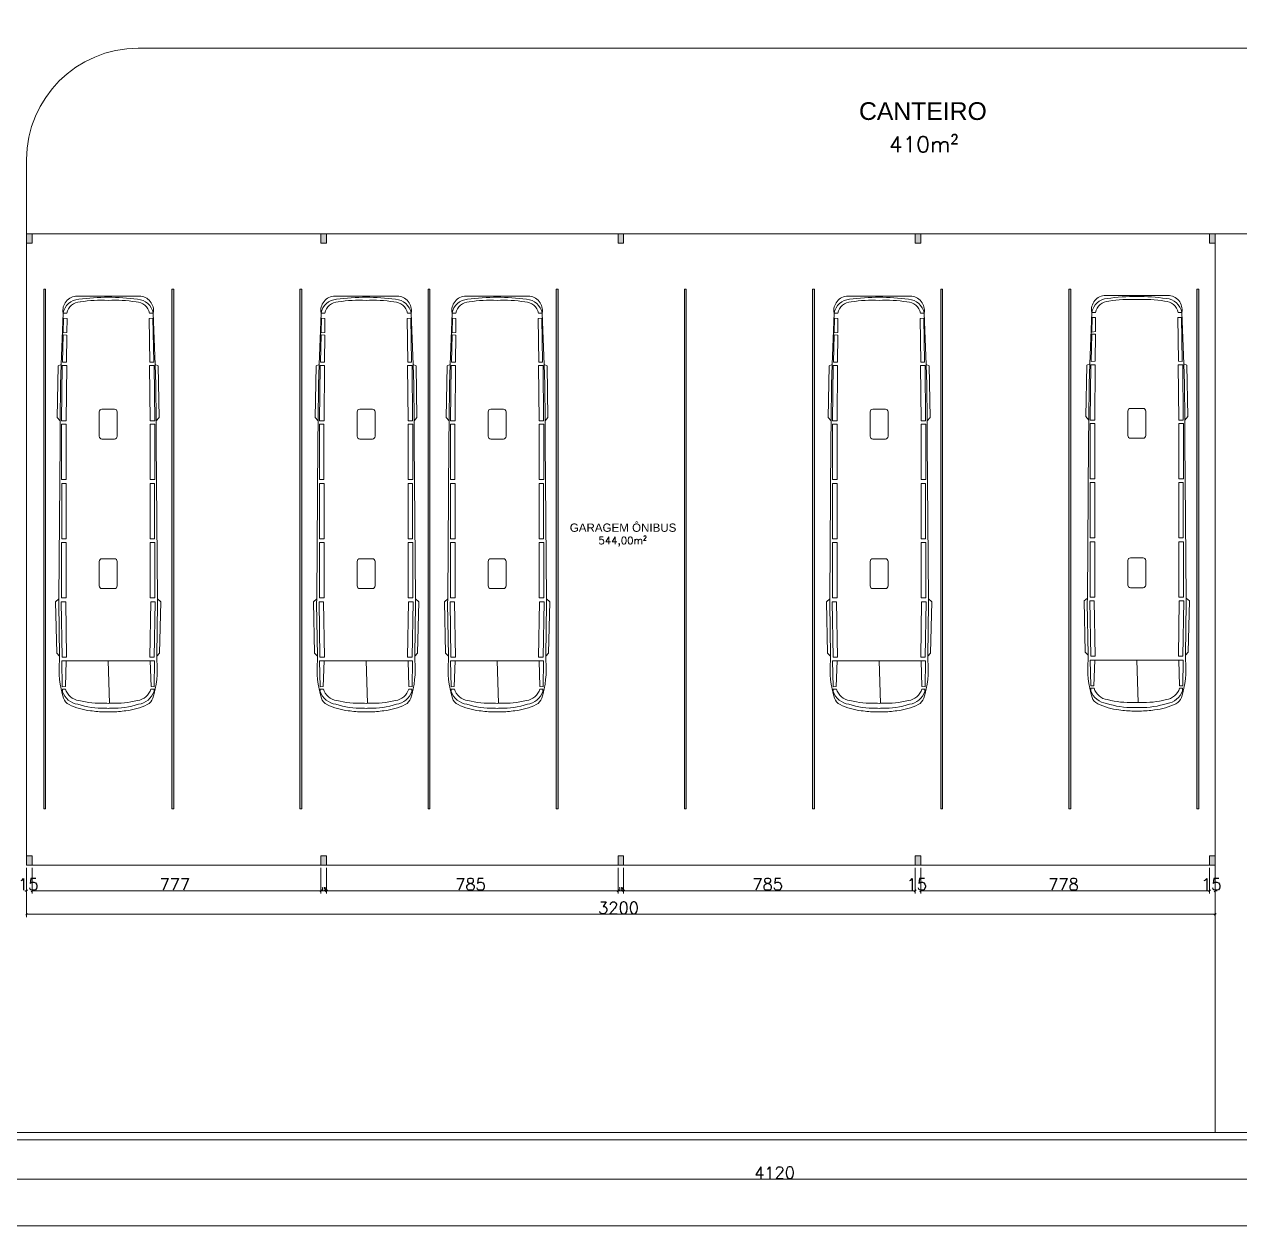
# Model space of a CAD drawing. Header units: metres. Extents: x -1 to 106, y -6 to 62.
# Drawn here: x 53.17 to 85.89, y -2.31 to 30.05 of the extents above; entities that cross this region are included whole.
import ezdxf

# ---------------------------------------------------------------- set-up
doc = ezdxf.new("R2010")
doc.units = ezdxf.units.M
for name, color, linetype, lineweight in [('AL_MOBILIARIO', 7, 'Continuous', 5), ('ARQ-COTA-50', 7, 'Continuous', 5), ('ARQ-ELEV6', 7, 'Continuous', 5), ('ARQ-PAR', 7, 'Continuous', 5), ('ARQ-TEXTO-AMBIENTES-50', 7, 'Continuous', 5), ('ARQ-TEXTO-EQUIPO-50', 7, 'Continuous', 5)]:
    doc.layers.add(name, color=color, linetype=linetype, lineweight=lineweight)
doc.layers.add('ARQ_1100_BASE_TÉRREO_GARAGEM_dwg', color=7, linetype='Continuous', lineweight=5, true_color=0x767676)
doc.styles.add('RomanS', font='romans__.ttf', dxfattribs={"height": 0.32})
doc.styles.add('RomanS_1', font='romans__.ttf', dxfattribs={"height": 0.075})
doc.styles.add('RomanS_2', font='romans__.ttf', dxfattribs={"height": 0.200498})
doc.styles.add('RomanS_3', font='romans__.ttf', dxfattribs={"height": 0.428997})
doc.styles.add('SansSerif', font='sanss___.ttf', dxfattribs={"height": 0.222776})
doc.styles.add('SansSerif_1', font='sanss___.ttf', dxfattribs={"height": 0.476664})

# ---------------------------------------------------------------- blocks, each defined once
blk = doc.blocks.new('ARQ_1100_BASE_TÉRREO_GARAGEM_dwg_bus_p-3723937-TÉRREO 1_20')
at = {"layer": 'AL_MOBILIARIO', "color": 253, "true_color": 0xaaaaaa}
for p, q in [((24.587, -42.768), (24.587, -45.524)), ((16.405, -43.851), (17.207, -43.851)), ((21.319, -43.851), (22.122, -43.851)), ((16.315, -44.351), (16.315, -43.941)), ((17.297, -43.941), (17.297, -44.351)), ((21.229, -44.351), (21.229, -43.941)), ((22.212, -43.941), (22.212, -44.351)), ((24.587, -44.146), (25.983, -44.098)), ((17.207, -44.441), (16.405, -44.441)), ((22.122, -44.441), (21.319, -44.441))]:
    blk.add_line(p, q, dxfattribs=at)
at = {"layer": 'AL_MOBILIARIO', "color": 253, "true_color": 0xaaaaaa, "flags": 128}
for points in [[(22.55, -42.522), (17.394, -42.564), (16.702, -42.57), (15.516, -42.581), (14.852, -42.602), (13.164, -42.667), (13.164, -42.785)], [(16.702, -42.57), (16.588, -42.474), (14.893, -42.502), (14.852, -42.602)], [(24.433, -42.544), (24.333, -42.455), (22.643, -42.414), (22.55, -42.522), (22.694, -42.521), (24.433, -42.544), (24.578, -42.546)], [(25.595, -42.64), (25.514, -42.64), (25.514, -42.742)], [(12.601, -43.127), (12.601, -44.146), (12.601, -45.165)], [(14.852, -45.69), (13.164, -45.625), (13.164, -45.507)], [(22.55, -45.77), (17.394, -45.728), (16.702, -45.722), (16.588, -45.819), (14.893, -45.79), (14.852, -45.69), (15.516, -45.711), (16.702, -45.722)], [(24.578, -45.746), (24.433, -45.748), (22.694, -45.771), (22.55, -45.77), (22.643, -45.879), (24.333, -45.838), (24.433, -45.748)], [(25.595, -45.652), (25.514, -45.652), (25.514, -45.55)]]:
    blk.add_lwpolyline(points, dxfattribs=at)
for points in [[(13.327, -42.679), (14.776, -42.65), (14.77, -42.78), (13.331, -42.795)], [(16.704, -42.767), (14.885, -42.783), (14.884, -42.634), (16.703, -42.618)], [(18.631, -42.763), (16.812, -42.763), (16.812, -42.613), (18.631, -42.613)], [(20.574, -42.769), (18.756, -42.769), (18.756, -42.62), (20.575, -42.62)], [(22.518, -42.763), (20.699, -42.763), (20.699, -42.614), (22.519, -42.614)], [(24.462, -42.781), (22.644, -42.75), (22.646, -42.601), (24.465, -42.632)], [(25.434, -42.739), (24.587, -42.768), (24.59, -42.619), (25.437, -42.635)], [(12.638, -44.147), (12.638, -44.146), (12.638, -44.145), (12.638, -44.146)], [(13.791, -45.503), (13.331, -45.498), (13.327, -45.613), (13.806, -45.623)], [(14.77, -45.512), (13.88, -45.507), (13.876, -45.623), (14.776, -45.642)], [(16.704, -45.525), (14.885, -45.509), (14.884, -45.658), (16.703, -45.675)], [(24.462, -45.511), (22.644, -45.542), (22.646, -45.691), (24.465, -45.661)], [(18.631, -45.53), (16.812, -45.53), (16.812, -45.679), (18.631, -45.679)], [(20.574, -45.524), (18.756, -45.524), (18.756, -45.673), (20.575, -45.673)], [(22.518, -45.529), (20.699, -45.529), (20.699, -45.678), (22.519, -45.678)], [(25.434, -45.553), (24.587, -45.524), (24.59, -45.673), (25.437, -45.658)]]:
    blk.add_lwpolyline(points, close=True, dxfattribs=at)
at = {"layer": 'AL_MOBILIARIO', "color": 253, "true_color": 0xaaaaaa}
for centre, radius, start, end in [((13.07, -43.127), 0.469, 78.5226, 180), ((13.264, -43.219), 0.561, 100.3339, 175.7875), ((24.87, -45.683), 3.15, 72.538, 95.3191), ((25.395, -43.231), 0.624, 7.2365, 71.3008), ((25.703, -43.017), 0.357, 25.8412, 71.757), ((13.259, -43.243), 0.467, 101.7019, 178.5825), ((25.363, -43.251), 0.531, 7.2283, 73.4883), ((24.071, -43.807), 2.17, 6.5086, 25.8412), ((19.639, -44.145), 7.001, 172.0569, 180.0036), ((17.001, -43.93), 4.267, 170.5813, 182.8854), ((23.053, -43.92), 2.93, 357.4715, 14.5483), ((23.611, -43.966), 2.536, 358.1477, 18.7264), ((16.405, -43.941), 0.09, 90, 180), ((17.207, -43.941), 0.09, 360, 90), ((21.319, -43.941), 0.09, 90, 180), ((22.122, -43.941), 0.09, 360, 90), ((22.334, -44.102), 3.931, 0.7976, 7.9052), ((19.639, -44.147), 7.001, 179.9964, 187.9431), ((17.001, -44.363), 4.267, 177.1146, 189.4187), ((23.053, -44.372), 2.93, 345.4517, 2.5285), ((22.316, -44.246), 3.67, 1.5525, 3.0648), ((22.316, -44.047), 3.67, 356.9352, 358.4475), ((23.611, -44.326), 2.536, 341.2736, 1.8523), ((23.004, -44.184), 3.145, 0.689, 2.4742), ((23.004, -44.108), 3.145, 357.5258, 359.311), ((22.334, -44.19), 3.931, 352.0948, 359.2024), ((20.468, -44.062), 5.796, 359.1701, 0.1466), ((20.468, -44.23), 5.796, 359.8534, 0.8299), ((16.405, -44.351), 0.09, 180, 270), ((17.207, -44.351), 0.09, 270, 0), ((21.319, -44.351), 0.09, 180, 270), ((22.122, -44.351), 0.09, 270, 0), ((13.264, -45.074), 0.561, 184.2125, 259.6661), ((13.259, -45.049), 0.467, 181.4175, 258.2981), ((25.363, -45.042), 0.531, 286.5117, 352.7717), ((24.071, -44.485), 2.17, 334.1588, 353.4914), ((13.07, -45.165), 0.469, 180, 281.4774), ((25.395, -45.062), 0.624, 288.6992, 352.7635), ((25.703, -45.275), 0.357, 288.243, 334.1588), ((24.87, -42.609), 3.15, 264.6809, 287.462)]:
    blk.add_arc(centre, radius, start, end, dxfattribs=at)
blk = doc.blocks.new('ARQ_1100_BASE_TÉRREO_GARAGEM_dwg__ARCHTICK-3723946-TÉRREO 1_20')
at = {"layer": 'ARQ-COTA-50', "color": 253, "true_color": 0xaaaaaa}
blk.add_line((-0.5, -0.5), (0.5, 0.5), dxfattribs=at)
blk = doc.blocks.new('ARQ_1100_BASE_TÉRREO_GARAGEM_dwg-3696053-TÉRREO 1_20')
at = {"lineweight": 5, "true_color": 0xe2e2e2}
h = blk.add_hatch(color=254, dxfattribs=at)
h.paths.add_polyline_path([(53.383, 24.15), (53.383, 24.4), (53.233, 24.4), (53.233, 24.15)])
h.paths.add_polyline_path([(61.156, 24.15), (61.306, 24.15), (61.306, 24.4), (61.156, 24.4)])
h.paths.add_polyline_path([(69.156, 24.15), (69.306, 24.15), (69.306, 24.4), (69.156, 24.4)])
h = blk.add_hatch(color=254, dxfattribs=at)
h.paths.add_polyline_path([(77.306, 24.15), (77.306, 24.4), (77.156, 24.4), (77.156, 24.15)])
h.paths.add_polyline_path([(85.083, 24.15), (85.233, 24.15), (85.233, 24.4), (85.083, 24.4)])
for points in [[(53.742, 8.914), (53.742, 8.914), (53.742, 22.914), (53.692, 22.914), (53.692, 8.914)], [(53.692, 8.914), (53.692, 8.914), (53.692, 22.914), (53.692, 22.914), (53.692, 10.926)], [(57.142, 8.914), (57.192, 8.914), (57.192, 22.914), (57.142, 22.914), (57.142, 8.914)], [(57.142, 8.914), (57.142, 8.914), (57.142, 22.914), (57.142, 22.914), (57.142, 10.926)], [(60.592, 8.914), (60.592, 22.914), (60.592, 22.914), (60.592, 8.914)], [(60.642, 8.914), (60.642, 8.914), (60.642, 22.914), (60.592, 22.914), (60.592, 8.914)], [(64.042, 8.914), (64.092, 8.914), (64.092, 22.914), (64.042, 22.914), (64.042, 8.914)], [(67.542, 8.914), (67.542, 22.914), (67.492, 22.914), (67.492, 8.914)], [(70.992, 8.914), (70.992, 22.914), (70.942, 22.914), (70.942, 8.914)], [(74.442, 8.914), (74.442, 8.914), (74.442, 22.914), (74.392, 22.914), (74.392, 8.914)], [(74.392, 8.914), (74.392, 22.914), (74.392, 22.914), (74.392, 8.914)], [(77.892, 8.914), (77.892, 8.914), (77.892, 22.914), (77.842, 22.914), (77.842, 8.914)], [(77.842, 8.914), (77.842, 22.914), (77.842, 22.914), (77.842, 8.914)], [(81.342, 8.914), (81.342, 8.914), (81.342, 22.914), (81.292, 22.914), (81.292, 8.914)], [(81.292, 8.914), (81.292, 22.914), (81.292, 22.914), (81.292, 8.914)], [(84.792, 8.914), (84.792, 8.914), (84.792, 22.914), (84.742, 22.914), (84.742, 8.914)], [(84.742, 8.914), (84.742, 22.914), (84.742, 22.914), (84.742, 8.914)], [(64.042, 8.914), (64.092, 8.914), (64.092, 8.914), (64.042, 8.914)], [(67.542, 8.914), (67.542, 8.914), (67.542, 8.914)], [(70.992, 8.914), (70.992, 8.914), (70.992, 8.914)]]:
    blk.add_hatch(color=254, dxfattribs=at).paths.add_polyline_path(points)
h = blk.add_hatch(color=254, dxfattribs=at)
h.paths.add_polyline_path([(53.383, 7.4), (53.383, 7.65), (53.233, 7.65), (53.233, 7.4)])
h.paths.add_polyline_path([(61.156, 7.4), (61.306, 7.4), (61.306, 7.65), (61.156, 7.65)])
h.paths.add_polyline_path([(69.156, 7.4), (69.306, 7.4), (69.306, 7.65), (69.156, 7.65)])
h = blk.add_hatch(color=254, dxfattribs=at)
h.paths.add_polyline_path([(77.306, 7.4), (77.306, 7.65), (77.156, 7.65), (77.156, 7.4)])
h.paths.add_polyline_path([(85.083, 7.4), (85.233, 7.4), (85.233, 7.65), (85.083, 7.65)])
at = {"color": 253, "lineweight": 5, "true_color": 0xaaaaaa}
for p, q in [((57.192, 8.964), (57.192, 22.864)), ((60.642, 8.964), (60.642, 22.864)), ((64.092, 8.964), (64.092, 22.864)), ((67.542, 8.964), (67.542, 22.864)), ((70.992, 8.964), (70.992, 22.864)), ((74.442, 8.964), (74.442, 22.864)), ((77.892, 8.964), (77.892, 22.864)), ((81.342, 8.964), (81.342, 22.864)), ((84.792, 8.964), (84.792, 22.864))]:
    blk.add_line(p, q, dxfattribs=at)
at = {"color": 253, "lineweight": 5, "true_color": 0xaaaaaa, "flags": 128}
blk.add_lwpolyline([(53.233, 7.4), (85.233, 7.4), (85.233, 24.4), (53.233, 24.4)], close=True, dxfattribs=at)
for points in [[(53.692, 22.914), (53.742, 22.914), (53.692, 22.914), (53.692, 8.914), (53.742, 8.914), (53.742, 22.914), (53.692, 22.914), (53.692, 8.914), (53.742, 8.914), (53.742, 8.964), (53.742, 22.864), (53.742, 22.914)], [(57.192, 8.914), (57.192, 22.914), (57.142, 22.914), (57.142, 8.914), (57.192, 8.914), (57.142, 8.914), (57.142, 22.914), (57.192, 22.914)], [(60.642, 8.914), (60.642, 22.914), (60.592, 22.914), (60.592, 8.914), (60.642, 8.914), (60.592, 8.914), (60.592, 22.914), (60.642, 22.914)], [(64.092, 8.914), (64.092, 22.914), (64.042, 22.914), (64.042, 8.914), (64.092, 8.914), (64.042, 8.914), (64.042, 22.914), (64.092, 22.914)], [(67.542, 8.914), (67.542, 22.914), (67.492, 22.914), (67.492, 8.914), (67.542, 8.914), (67.492, 8.914), (67.492, 22.914), (67.542, 22.914)], [(70.992, 8.914), (70.992, 22.914), (70.942, 22.914), (70.942, 8.914), (70.992, 8.914), (70.942, 8.914), (70.942, 22.914), (70.992, 22.914)], [(74.442, 8.914), (74.442, 22.914), (74.392, 22.914), (74.392, 8.914), (74.442, 8.914), (74.392, 8.914), (74.392, 22.914), (74.442, 22.914)], [(77.892, 8.914), (77.892, 22.914), (77.842, 22.914), (77.842, 8.914), (77.892, 8.914), (77.842, 8.914), (77.842, 22.914), (77.892, 22.914)], [(81.342, 8.914), (81.342, 22.914), (81.292, 22.914), (81.292, 8.914), (81.342, 8.914), (81.292, 8.914), (81.292, 22.914), (81.342, 22.914)], [(84.792, 8.914), (84.792, 22.914), (84.742, 22.914), (84.742, 8.914), (84.792, 8.914), (84.742, 8.914), (84.742, 22.914), (84.792, 22.914)]]:
    blk.add_lwpolyline(points, dxfattribs=at)
at = {"layer": 'ARQ-COTA-50', "color": 253, "true_color": 0xaaaaaa}
for p, q in [((85.233, 24.4), (93.833, 24.4)), ((53.233, 6.71), (53.183, 6.71)), ((85.233, 6.71), (85.283, 6.71)), ((53.233, 6.075), (85.233, 6.075)), ((2.787, -2.311), (94.033, -2.311))]:
    blk.add_line(p, q, dxfattribs=at)
at = {"layer": 'ARQ-COTA-50', "color": 253, "true_color": 0xaaaaaa, "flags": 128}
for points in [[(53.233, 6.635), (53.233, 7.325), (53.233, 6)], [(85.233, 6.635), (85.233, 7.325), (85.233, 6)], [(77.106, 6.71), (77.156, 6.71), (69.306, 6.71), (69.156, 6.71), (61.306, 6.71), (61.156, 6.71), (53.383, 6.71), (53.433, 6.71)], [(85.033, 6.71), (85.083, 6.71), (77.306, 6.71), (77.356, 6.71)], [(94.033, -1.057), (52.833, -1.057), (47.833, -1.057), (44.083, -1.057), (34.033, -1.057), (2.787, -1.057)]]:
    blk.add_lwpolyline(points, dxfattribs=at)
for points in [[(53.383, 6.635), (53.383, 7.325)], [(61.156, 6.635), (61.156, 7.325)], [(61.306, 6.635), (61.306, 7.325)], [(69.156, 6.635), (69.156, 7.325)], [(69.306, 6.635), (69.306, 7.325)], [(77.156, 6.635), (77.156, 7.325)], [(77.306, 6.635), (77.306, 7.325)], [(85.083, 6.635), (85.083, 7.325)]]:
    blk.add_lwpolyline(points, close=True, dxfattribs=at)
at = {"layer": 'ARQ-ELEV6', "color": 253, "true_color": 0xaaaaaa}
for p, q in [((56.233, 29.4), (93.833, 29.4)), ((85.233, 7.4), (85.233, 0.2))]:
    blk.add_line(p, q, dxfattribs=at)
at = {"layer": 'ARQ-ELEV6', "color": 253, "true_color": 0xaaaaaa, "flags": 128}
blk.add_lwpolyline([(85.233, 24.4), (53.233, 24.4), (53.233, 26.4)], dxfattribs=at)
at = {"layer": 'ARQ-ELEV6', "color": 253, "true_color": 0xaaaaaa}
blk.add_arc((56.233, 26.4), 3, 90, 180, dxfattribs=at)
at = {"layer": 'ARQ-PAR', "color": 253, "true_color": 0xaaaaaa, "flags": 128}
blk.add_lwpolyline([(52.916, 59.372), (52.916, 61.152), (76.799, 61.152), (86.659, 54.267), (90.771, 50.079), (94.033, 45.615), (94.033, 0), (93.833, 0), (52.833, 0), (52.833, 0.2), (93.833, 0.2), (93.833, 45.55), (93.833, 0.2)], dxfattribs=at)
for points in [[(53.233, 24.4), (53.383, 24.4), (53.383, 24.15), (53.233, 24.15)], [(61.156, 24.4), (61.306, 24.4), (61.306, 24.15), (61.156, 24.15)], [(69.156, 24.4), (69.306, 24.4), (69.306, 24.15), (69.156, 24.15)], [(77.156, 24.4), (77.306, 24.4), (77.306, 24.15), (77.156, 24.15)], [(85.083, 24.4), (85.233, 24.4), (85.233, 24.15), (85.083, 24.15)], [(53.233, 7.65), (53.383, 7.65), (53.383, 7.4), (53.233, 7.4)], [(61.156, 7.65), (61.306, 7.65), (61.306, 7.4), (61.156, 7.4)], [(69.156, 7.65), (69.306, 7.65), (69.306, 7.4), (69.156, 7.4)], [(77.156, 7.65), (77.306, 7.65), (77.306, 7.4), (77.156, 7.4)], [(85.083, 7.65), (85.233, 7.65), (85.233, 7.4), (85.083, 7.4)]]:
    blk.add_lwpolyline(points, close=True, dxfattribs=at)
for name, p, xscale, yscale, zscale, rotation in [('ARQ_1100_BASE_TÉRREO_GARAGEM_dwg_bus_p-3723937-TÉRREO 1_20', (91.602, 33.049), 0.8194126315957552, 0.8194126315957552, 0.8194126315957552, 269.9999999999996), ('ARQ_1100_BASE_TÉRREO_GARAGEM_dwg_bus_p-3723937-TÉRREO 1_20', (98.546, 33.049), 0.8194126315957552, 0.8194126315957552, 0.8194126315957552, 269.9999999999996), ('ARQ_1100_BASE_TÉRREO_GARAGEM_dwg_bus_p-3723937-TÉRREO 1_20', (102.073, 33.049), 0.8194126315957552, 0.8194126315957552, 0.8194126315957552, 269.9999999999996), ('ARQ_1100_BASE_TÉRREO_GARAGEM_dwg_bus_p-3723937-TÉRREO 1_20', (112.358, 33.049), 0.8194126315957552, 0.8194126315957552, 0.8194126315957552, 269.9999999999996), ('ARQ_1100_BASE_TÉRREO_GARAGEM_dwg_bus_p-3723937-TÉRREO 1_20', (119.295, 33.071), 0.8194126315957552, 0.8194126315957552, 0.8194126315957552, 269.9999999999996), ('ARQ_1100_BASE_TÉRREO_GARAGEM_dwg__ARCHTICK-3723946-TÉRREO 1_20', (53.383, 6.71), 0.05, 0.05, 0.05, 180), ('ARQ_1100_BASE_TÉRREO_GARAGEM_dwg__ARCHTICK-3723946-TÉRREO 1_20', (53.383, 6.71), 0.05, 0.05, 0.05, 180), ('ARQ_1100_BASE_TÉRREO_GARAGEM_dwg__ARCHTICK-3723946-TÉRREO 1_20', (61.156, 6.71), 0.05, 0.05, 0.05, 180), ('ARQ_1100_BASE_TÉRREO_GARAGEM_dwg__ARCHTICK-3723946-TÉRREO 1_20', (61.306, 6.71), 0.05, 0.05, 0.05, 180), ('ARQ_1100_BASE_TÉRREO_GARAGEM_dwg__ARCHTICK-3723946-TÉRREO 1_20', (69.156, 6.71), 0.05, 0.05, 0.05, 180), ('ARQ_1100_BASE_TÉRREO_GARAGEM_dwg__ARCHTICK-3723946-TÉRREO 1_20', (69.306, 6.71), 0.05, 0.05, 0.05, 180), ('ARQ_1100_BASE_TÉRREO_GARAGEM_dwg__ARCHTICK-3723946-TÉRREO 1_20', (77.306, 6.71), 0.05, 0.05, 0.05, 180), ('ARQ_1100_BASE_TÉRREO_GARAGEM_dwg__ARCHTICK-3723946-TÉRREO 1_20', (77.306, 6.71), 0.05, 0.05, 0.05, 180), ('ARQ_1100_BASE_TÉRREO_GARAGEM_dwg__ARCHTICK-3723946-TÉRREO 1_20', (85.233, 6.71), 0.05, 0.05, 0.05, 180), ('ARQ_1100_BASE_TÉRREO_GARAGEM_dwg__ARCHTICK-3723946-TÉRREO 1_20', (53.233, 6.075), 0.05, 0.05, 0.05, 180)]:
    blk.add_blockref(name, p, dxfattribs=dict(xscale=xscale, yscale=yscale, zscale=zscale, rotation=rotation))
at = {"xscale": 0.05, "yscale": 0.05, "zscale": 0.05}
for p in [(53.233, 6.71), (61.156, 6.71), (61.306, 6.71), (69.156, 6.71), (69.306, 6.71), (77.156, 6.71), (77.156, 6.71), (85.083, 6.71), (85.083, 6.71), (85.233, 6.075)]:
    blk.add_blockref('ARQ_1100_BASE_TÉRREO_GARAGEM_dwg__ARCHTICK-3723946-TÉRREO 1_20', p, dxfattribs=at)
at = {"layer": 'ARQ-COTA-50', "line_spacing_factor": 0.983083}
for s, insert, char_height, width, attachment_point, style in [('15', (53.001, 7.044), 0.32, 0.74088, 1, 'RomanS'), ('777', (56.81, 7.044), 0.32, 1.11132, 1, 'RomanS'), ('785', (64.772, 7.044), 0.32, 1.11132, 1, 'RomanS'), ('785', (72.772, 7.044), 0.32, 1.11132, 1, 'RomanS'), ('15', (76.925, 7.044), 0.32, 0.74088, 1, 'RomanS'), ('778', (80.735, 7.044), 0.32, 1.11132, 1, 'RomanS'), ('15', (84.852, 7.044), 0.32, 0.74088, 1, 'RomanS'), ('15', (61.231, 6.8), 0.075, 0.1737, 2, 'RomanS_1'), ('15', (69.231, 6.8), 0.075, 0.1737, 2, 'RomanS_1'), ('3200', (68.62, 6.409), 0.32, 1.48176, 1, 'RomanS'), ('4120', (72.82, -0.723), 0.32, 1.48176, 1, 'RomanS')]:
    blk.add_mtext(s, dxfattribs=dict(at, insert=insert, char_height=char_height, width=width, attachment_point=attachment_point, style=style))
at = {"layer": 'ARQ-TEXTO-AMBIENTES-50', "attachment_point": 3, "line_spacing_factor": 0.957023}
for s, insert, char_height, width, style in [('CANTEIRO', (79.083, 27.946), 0.4767, 4.01804, 'SansSerif_1'), ('GARAGEM ÔNIBUS', (70.726, 16.6), 0.22278, 3.34958, 'SansSerif')]:
    blk.add_mtext(s, dxfattribs=dict(at, insert=insert, char_height=char_height, width=width, style=style))
at = {"layer": 'ARQ-TEXTO-EQUIPO-50', "attachment_point": 1, "line_spacing_factor": 0.983083}
for s, insert, char_height, width, style in [('410m²', (76.449, 27.026), 0.429, 2.49905, 'RomanS_3'), ('544,00m²', (68.626, 16.242), 0.2005, 1.75207, 'RomanS_2')]:
    blk.add_mtext(s, dxfattribs=dict(at, insert=insert, char_height=char_height, width=width, style=style))

msp = doc.modelspace()

# ---------------------------------------------------------------- block references
at = {"layer": 'ARQ_1100_BASE_TÉRREO_GARAGEM_dwg', "color": 253, "true_color": 0xaaaaaa}
msp.add_blockref('ARQ_1100_BASE_TÉRREO_GARAGEM_dwg-3696053-TÉRREO 1_20', (0, 0), dxfattribs=at)

doc.saveas('drawing.dxf')
